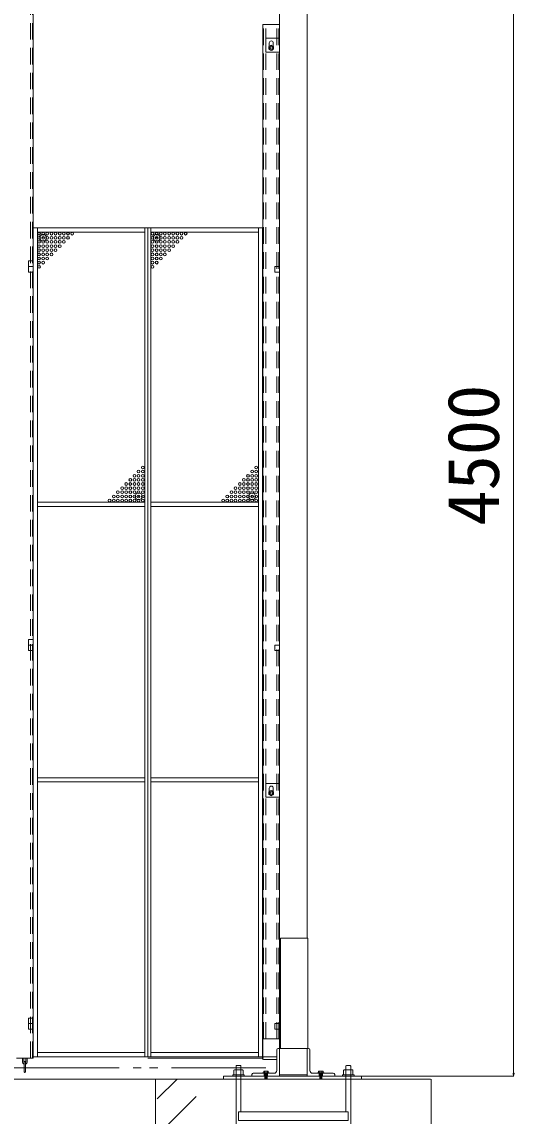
# Model space of a CAD drawing. Units: millimetres, scale not verified. Extents: x -12406 to 12406, y -8553 to 8553.
# Drawn here: x 804 to 2588, y -5058 to -1093 of the extents above; entities that cross this region are included whole.
import ezdxf
from ezdxf.enums import TextEntityAlignment as Align

# ---------------------------------------------------------------- set-up
doc = ezdxf.new("R2010")
doc.units = ezdxf.units.MM
doc.header["$LTSCALE"] = 50
doc.header["$PDMODE"] = 32
doc.header["$PDSIZE"] = 25
doc.linetypes.add('DASHED1', pattern=[1.8, 1.2, -0.6])
doc.linetypes.add('DOUBLE_CHAIN2', pattern=[12.8, 9, -1, 0.6, -0.6, 0.6, -1])
for name, color, linetype, lineweight in [('0-0_0', 7, 'Continuous', 9), ('0-3_CYG-126', 7, 'Continuous', 9), ('0-A_ﾒッｼュﾊﾟﾈﾙ用ﾌﾞﾛッｸ', 7, 'Continuous', 9)]:
    doc.layers.add(name, color=color, linetype=linetype, lineweight=lineweight)
doc.styles.add('ＭＳ ゴシック', font='')
doc.styles.get('ＭＳ ゴシック').set_extended_font_data('MS Gothic')

msp = doc.modelspace()

# ---------------------------------------------------------------- linework, layer by layer
at = {"layer": '0-0_0'}
for p, q in [((2586.47, -422.35), (2586.47, -4902.35)), ((1899.44, -4912.36), (2587.46, -4912.36))]:
    msp.add_line(p, q, dxfattribs=at)
at = {"layer": '0-0_0', "color": 134}
for p, q in [((2584.8, -4902.35), (2586.47, -4912.36)), ((2584.8, -4902.35), (2588.13, -4902.35)), ((2586.47, -4912.36), (2588.13, -4902.35))]:
    msp.add_line(p, q, dxfattribs=at)
at = {"layer": '0-3_CYG-126'}
for p, q in [((1837.79, -412.35), (1837.79, -4412.35)), ((844.8, -4847.16), (844.8, -627.38)), ((1737.79, -812.35), (1737.79, -4812.35)), ((1677.79, -1102.36), (1737.79, -1102.36)), ((1677.79, -1102.36), (1677.79, -4777.35)), ((1737.79, -4777.17), (1737.79, -1102.36)), ((1687.79, -1152.35), (1737.79, -1152.35)), ((1687.79, -1152.35), (1687.79, -1202.35)), ((1700.29, -1169.35), (1700.29, -1181.87)), ((1715.29, -1169.35), (1715.29, -1181.87)), ((1737.79, -1202.35), (1687.79, -1202.35)), ((845, -1839.37), (845, -4842.37)), ((845, -1839.37), (1676, -1839.37)), ((860, -4842.37), (860, -1839.37)), ((1249.5, -1854.37), (860, -1854.37)), ((1249.5, -4842.37), (1249.5, -1839.37)), ((1260.5, -4842.37), (1260.5, -1839.37)), ((1271.5, -4842.37), (1271.5, -1839.37)), ((1271.5, -1854.37), (1661, -1854.37)), ((1661, -4842.37), (1661, -1839.37)), ((1676, -1839.37), (1676, -4842.37)), ((845, -1959.37), (828, -1959.37)), ((828, -1979.37), (845, -1979.37)), ((1249.5, -2833.37), (860, -2833.37)), ((1249.5, -2848.37), (860, -2848.37)), ((1271.5, -2833.37), (1661, -2833.37)), ((1271.5, -2848.37), (1661, -2848.37)), ((1249.5, -3831.59), (860, -3831.59)), ((1271.5, -3831.59), (1661, -3831.59)), ((1249.5, -3846.59), (860, -3846.59)), ((1271.5, -3846.59), (1661, -3846.59)), ((1700.29, -3869.35), (1700.29, -3881.73)), ((1715.29, -3869.35), (1715.29, -3881.73)), ((828, -4702.37), (845, -4702.37)), ((845, -4722.37), (828, -4722.37)), ((1677.79, -4777.35), (1737.79, -4777.35)), ((1249.5, -4827.37), (860, -4827.37)), ((1271.5, -4827.37), (1661, -4827.37)), ((1727.79, -4817.35), (1727.79, -4892.35)), ((1727.79, -4817.36), (1727.79, -4892.35)), ((1737.79, -4812.35), (1732.79, -4812.35)), ((1834.58, -4812.36), (1732.79, -4812.36)), ((1737.79, -4912.35), (1737.79, -4812.36)), ((1740.99, -4812.35), (1842.79, -4812.35)), ((1837.78, -4812.36), (1842.78, -4812.36)), ((1837.79, -4912.35), (1837.79, -4812.35)), ((1847.78, -4817.36), (1847.78, -4892.35)), ((1847.79, -4817.35), (1847.79, -4892.35)), ((844.8, -4847.38), (784.8, -4847.38)), ((806.3, -4847.38), (806.3, -4860.88)), ((811.3, -4847.38), (811.3, -4860.88)), ((812.3, -4861.88), (812.3, -4896.88)), ((817.3, -4861.88), (817.3, -4896.88)), ((818.3, -4847.38), (818.3, -4860.88)), ((823.3, -4847.38), (823.3, -4860.88)), ((845, -4842.37), (1676, -4842.37)), ((1260.12, -4847.38), (1680.09, -4847.38)), ((1582.05, -4874.55), (1595.98, -4874.55)), ((1727.79, -4842.35), (1679.79, -4842.35)), ((1679.79, -4852.35), (1727.79, -4852.35)), ((1980.04, -4874.55), (1993.95, -4874.55)), ((1572.1, -4892.51), (1572.1, -4908.43)), ((1603.94, -4890.52), (1574.09, -4890.52)), ((1580.06, -5444.66), (1580.06, -4876.54)), ((1597.97, -4876.54), (1597.97, -5041.7)), ((1605.93, -4908.43), (1605.93, -4892.51)), ((1637.79, -4907.35), (1637.79, -4912.35)), ((1637.79, -4912.35), (1937.79, -4912.35)), ((1637.8, -4907.35), (1637.8, -4912.35)), ((1717.79, -4902.35), (1642.79, -4902.35)), ((1717.79, -4902.35), (1642.8, -4902.35)), ((1680.55, -4896.36), (1680.55, -4900.35)), ((1696.47, -4900.35), (1680.55, -4900.35)), ((1680.55, -4902.34), (1696.47, -4902.34)), ((1694.48, -4894.38), (1682.54, -4894.38)), ((1682.54, -4902.34), (1682.54, -4912.28)), ((1684.53, -4894.38), (1684.53, -4900.35)), ((1684.53, -4904.32), (1692.49, -4902.34)), ((1684.53, -4906.31), (1692.49, -4904.32)), ((1684.53, -4908.3), (1692.49, -4906.31)), ((1684.53, -4910.29), (1692.49, -4908.3)), ((1684.53, -4912.28), (1692.49, -4910.29)), ((1684.53, -4914.27), (1692.49, -4912.28)), ((1684.53, -4916.26), (1692.49, -4914.27)), ((1692.49, -4900.35), (1692.49, -4894.38)), ((1694.48, -4902.34), (1694.48, -4912.28)), ((1696.47, -4900.35), (1696.47, -4896.36)), ((1857.78, -4902.35), (1932.78, -4902.35)), ((1857.79, -4902.35), (1932.79, -4902.35)), ((1879.53, -4896.36), (1879.53, -4900.35)), ((1893.47, -4894.38), (1881.52, -4894.38)), ((1881.52, -4902.34), (1881.52, -4912.28)), ((1883.51, -4904.32), (1891.48, -4902.34)), ((1883.51, -4906.31), (1891.48, -4904.32)), ((1883.51, -4908.3), (1891.48, -4906.31)), ((1883.51, -4910.29), (1891.48, -4908.3)), ((1883.51, -4912.28), (1891.48, -4910.29)), ((1883.51, -4914.27), (1891.48, -4912.28)), ((1883.51, -4916.26), (1891.48, -4914.27)), ((1893.47, -4902.34), (1893.47, -4912.28)), ((1895.46, -4900.35), (1895.46, -4896.36)), ((1937.77, -4907.35), (1937.77, -4912.35)), ((1937.79, -4907.35), (1937.79, -4912.35)), ((1970.07, -4892.51), (1970.07, -4908.43)), ((2001.91, -4890.52), (1972.06, -4890.52)), ((1978.03, -5041.7), (1978.03, -4876.55)), ((1995.94, -4876.55), (1995.94, -5444.66)), ((2003.9, -4908.43), (2003.9, -4892.51)), ((2035.24, -4912.36), (2035.24, -4923.85)), ((-11409.44, -4924.3), (2285.47, -4924.3)), ((1287.75, -4923.98), (1287.75, -5923.98)), ((1294.37, -4995.28), (1366.29, -4923.36)), ((1684.53, -4918.25), (1692.49, -4916.26)), ((1684.53, -4920.24), (1692.49, -4918.25)), ((1684.53, -4922.23), (1692.49, -4920.24)), ((1684.53, -4924.22), (1692.49, -4922.23)), ((1883.51, -4918.25), (1891.48, -4916.26)), ((1883.51, -4920.24), (1891.48, -4918.25)), ((1883.51, -4922.23), (1891.48, -4920.24)), ((1883.51, -4924.22), (1891.48, -4922.23)), ((2287.76, -4923.98), (2287.76, -5923.98)), ((1294.37, -5127.86), (1435.37, -4986.86))]:
    msp.add_line(p, q, dxfattribs=at)
at = {"layer": '0-3_CYG-126', "linetype": 'DASHED1'}
for p, q in [((834.8, -4847.38), (834.8, -627.38)), ((842.5, -4847.38), (842.5, -627.38)), ((1680.09, -4777.35), (1680.09, -1102.36)), ((1687.79, -4777.35), (1687.79, -1102.36)), ((1727.79, -4777.35), (1727.79, -1102.36)), ((1735.49, -4777.35), (1735.49, -1102.36))]:
    msp.add_line(p, q, dxfattribs=at)
at = {"layer": '0-3_CYG-126', "linetype": 'DOUBLE_CHAIN2'}
for p, q in [((1677.79, -4847.16), (1677.79, -4742.17)), ((-10813.22, -4882.58), (1688.51, -4882.58)), ((1837.79, -4907.85), (1737.79, -4907.85)), ((1737.79, -4907.85), (1837.78, -4907.85))]:
    msp.add_line(p, q, dxfattribs=at)
at = {"layer": '0-3_CYG-126'}
for points in [[(1699.29, -1192.25), (1699.29, -1182.44), (1707.79, -1177.53), (1716.29, -1182.44), (1716.29, -1192.25), (1707.79, -1197.16)], [(1699.29, -3892.12), (1699.29, -3882.31), (1707.79, -3877.4), (1716.29, -3882.31), (1716.29, -3892.12), (1707.79, -3897.03)], [(1568.12, -4908.43), (1609.91, -4908.43), (1609.91, -4912.41), (1568.12, -4912.41)], [(1676.57, -4902.34), (1700.45, -4902.34), (1700.45, -4900.35), (1676.57, -4900.35)], [(1875.56, -4902.34), (1899.44, -4902.34), (1899.44, -4900.35), (1875.56, -4900.35)], [(1966.1, -4908.43), (2007.88, -4908.43), (2007.88, -4912.41), (1966.1, -4912.41)], [(1589.02, -5073.54), (1986.99, -5073.54), (1986.99, -5041.7), (1589.02, -5041.7)]]:
    msp.add_lwpolyline(points, close=True, dxfattribs=at)
for points in [[(828, -1959.37), (828, -1999.37), (844.8, -1999.37)], [(1737.79, -1999.37), (1720.49, -1999.37), (1720.49, -1979.37), (1737.79, -1979.37)], [(845, -3330.87), (828, -3330.87), (828, -3350.87), (845, -3350.87)], [(844.8, -3370.87), (828, -3370.87), (828, -3350.87)], [(1737.79, -3370.87), (1720.49, -3370.87), (1720.49, -3350.87), (1737.79, -3350.87)], [(1737.79, -3902.35), (1687.79, -3902.35), (1687.79, -3852.35), (1737.79, -3852.35)], [(1740.99, -4812.35), (1740.99, -4412.35), (1840.99, -4412.35), (1840.99, -4812.35)], [(844.8, -4742.37), (828, -4742.37), (828, -4702.37)], [(1737.79, -4742.37), (1720.49, -4742.37), (1720.49, -4722.38), (1737.79, -4722.38)], [(2035.24, -4912.36), (1535.29, -4912.36), (1535.29, -4923.85)], [(1692.49, -4900.35), (1692.49, -4924.22), (1684.53, -4924.22), (1684.53, -4900.35)], [(1891.48, -4894.38), (1891.48, -4924.22), (1883.51, -4924.22), (1883.51, -4894.38)]]:
    msp.add_lwpolyline(points, dxfattribs=at)
for centre, radius in [((1707.79, -1187.35), 8.5), ((1707.79, -1187.35), 5), ((1707.79, -1187.35), 5), ((1707.79, -1187.35), 4.19), ((1707.79, -3887.21), 8.5), ((1707.79, -3887.21), 5), ((1707.79, -3887.21), 5), ((1707.79, -3887.21), 4.19)]:
    msp.add_circle(centre, radius, dxfattribs=at)
for centre, radius, start, end in [((1707.79, -1169.35), 7.5, 0, 180), ((1707.79, -3869.35), 7.5, 0, 180), ((1732.79, -4817.35), 5, 90, 180), ((1732.79, -4817.36), 5, 90, 180), ((1842.78, -4817.36), 5, 0, 90), ((1842.79, -4817.35), 5, 0, 90), ((814.8, -4860.88), 8.5, 180, 252.895), ((814.8, -4860.88), 3.5, 180, 224.415), ((814.8, -4861.88), 2.5, 0, 180), ((814.8, -4860.88), 3.5, 315.585, 0), ((814.8, -4860.88), 8.5, 287.105, 0), ((1582.05, -4876.54), 1.99, 90, 180), ((1595.98, -4876.54), 1.99, 0, 90), ((1679.79, -4847.35), 5, 90, 270), ((1980.04, -4876.55), 2, 90, 180), ((1993.95, -4876.55), 2, 0, 90), ((814.8, -4896.88), 2.5, 180, 0), ((1574.09, -4892.51), 1.99, 90, 180), ((1603.94, -4892.51), 1.99, 0, 90), ((1642.79, -4907.35), 5, 90, 180), ((1642.8, -4907.35), 5, 90, 180), ((1682.54, -4896.36), 1.99, 90, 180), ((1694.48, -4896.36), 1.99, 0, 90), ((1717.79, -4892.35), 10, 270, 0), ((1717.79, -4892.35), 10, 270, 0), ((1857.78, -4892.35), 10, 180, 270), ((1857.79, -4892.35), 10, 180, 270), ((1881.52, -4896.36), 1.99, 90, 180), ((1893.47, -4896.36), 1.99, 0, 90), ((1932.78, -4907.35), 5, 0, 90), ((1932.79, -4907.35), 5, 0, 90), ((1972.06, -4892.51), 1.99, 90, 180), ((2001.91, -4892.51), 1.99, 0, 90)]:
    msp.add_arc(centre, radius, start, end, dxfattribs=at)
at = {"layer": '0-3_CYG-126', "linetype": 'DOUBLE_CHAIN2'}
msp.add_arc((1682.54, -4896.36), 1.99, 90, 180, dxfattribs=at)
at = {"layer": '0-A_ﾒッｼュﾊﾟﾈﾙ用ﾌﾞﾛッｸ'}
for centre in [(866, -1860.37), (881, -1860.37), (896, -1860.37), (911, -1860.37), (926, -1860.37), (941, -1860.37), (956, -1860.37), (971, -1860.37), (986, -1860.37), (1277.5, -1860.37), (1292.5, -1860.37), (1307.5, -1860.37), (1322.5, -1860.37), (1337.5, -1860.37), (1352.5, -1860.37), (1367.5, -1860.37), (1382.5, -1860.37), (1397.5, -1860.37), (866, -1875.37), (866, -1890.37), (866, -1905.37), (881, -1875.37), (881, -1890.37), (881, -1905.37), (896, -1875.37), (896, -1890.37), (896, -1905.37), (911, -1875.37), (911, -1890.37), (911, -1905.37), (926, -1875.37), (926, -1890.37), (926, -1905.37), (941, -1875.37), (941, -1890.37), (941, -1905.37), (956, -1875.37), (956, -1890.37), (971, -1875.37), (1277.5, -1875.37), (1277.5, -1890.37), (1277.5, -1905.37), (1292.5, -1875.37), (1292.5, -1890.37), (1292.5, -1905.37), (1307.5, -1875.37), (1307.5, -1890.37), (1307.5, -1905.37), (1322.5, -1875.37), (1322.5, -1890.37), (1322.5, -1905.37), (1337.5, -1875.37), (1337.5, -1890.37), (1337.5, -1905.37), (1352.5, -1875.37), (1352.5, -1890.37), (1352.5, -1905.37), (1367.5, -1875.37), (1367.5, -1890.37), (1382.5, -1875.37), (866, -1920.37), (866, -1935.37), (881, -1920.37), (881, -1935.37), (896, -1920.37), (896, -1935.37), (911, -1920.37), (911, -1935.37), (926, -1920.37), (1277.5, -1920.37), (1277.5, -1935.37), (1292.5, -1920.37), (1292.5, -1935.37), (1307.5, -1920.37), (1307.5, -1935.37), (1322.5, -1920.37), (1322.5, -1935.37), (1337.5, -1920.37), (866, -1950.37), (866, -1965.37), (866, -1980.37), (881, -1950.37), (881, -1965.37), (896, -1950.37), (1277.5, -1950.37), (1277.5, -1965.37), (1277.5, -1980.37), (1292.5, -1950.37), (1292.5, -1965.37), (1307.5, -1950.37), (1212, -2737.37), (1227, -2722.37), (1227, -2737.37), (1242, -2707.37), (1242, -2722.37), (1242, -2737.37), (1623.5, -2737.37), (1638.5, -2722.37), (1638.5, -2737.37), (1653.5, -2707.37), (1653.5, -2722.37), (1653.5, -2737.37), (1182, -2767.37), (1197, -2752.37), (1197, -2767.37), (1212, -2752.37), (1212, -2767.37), (1227, -2752.37), (1227, -2767.37), (1242, -2752.37), (1242, -2767.37), (1593.5, -2767.37), (1608.5, -2752.37), (1608.5, -2767.37), (1623.5, -2752.37), (1623.5, -2767.37), (1638.5, -2752.37), (1638.5, -2767.37), (1653.5, -2752.37), (1653.5, -2767.37), (1137, -2812.37), (1152, -2797.37), (1152, -2812.37), (1167, -2782.37), (1167, -2797.37), (1167, -2812.37), (1182, -2782.37), (1182, -2797.37), (1182, -2812.37), (1197, -2782.37), (1197, -2797.37), (1197, -2812.37), (1212, -2782.37), (1212, -2797.37), (1212, -2812.37), (1227, -2782.37), (1227, -2797.37), (1227, -2812.37), (1242, -2782.37), (1242, -2797.37), (1242, -2812.37), (1548.5, -2812.37), (1563.5, -2797.37), (1563.5, -2812.37), (1578.5, -2782.37), (1578.5, -2797.37), (1578.5, -2812.37), (1593.5, -2782.37), (1593.5, -2797.37), (1593.5, -2812.37), (1608.5, -2782.37), (1608.5, -2797.37), (1608.5, -2812.37), (1623.5, -2782.37), (1623.5, -2797.37), (1623.5, -2812.37), (1638.5, -2782.37), (1638.5, -2797.37), (1638.5, -2812.37), (1653.5, -2782.37), (1653.5, -2797.37), (1653.5, -2812.37), (1122, -2827.37), (1137, -2827.37), (1152, -2827.37), (1167, -2827.37), (1182, -2827.37), (1197, -2827.37), (1212, -2827.37), (1227, -2827.37), (1242, -2827.37), (1533.5, -2827.37), (1548.5, -2827.37), (1563.5, -2827.37), (1578.5, -2827.37), (1593.5, -2827.37), (1608.5, -2827.37), (1623.5, -2827.37), (1638.5, -2827.37), (1653.5, -2827.37)]:
    msp.add_circle(centre, 5, dxfattribs=at)
for p in [(881, -1875.37), (1292.5, -1875.37), (1227, -2812.37), (1638.5, -2812.37)]:
    msp.add_point(p, dxfattribs=at)

# ---------------------------------------------------------------- texts
at = {"layer": '0-0_0', "style": 'ＭＳ ゴシック'}
msp.add_text('4500', height=187.7, rotation=90, dxfattribs=at).set_placement((2589.63, -2918.35), align=Align.BOTTOM_LEFT)

doc.saveas('drawing.dxf')
